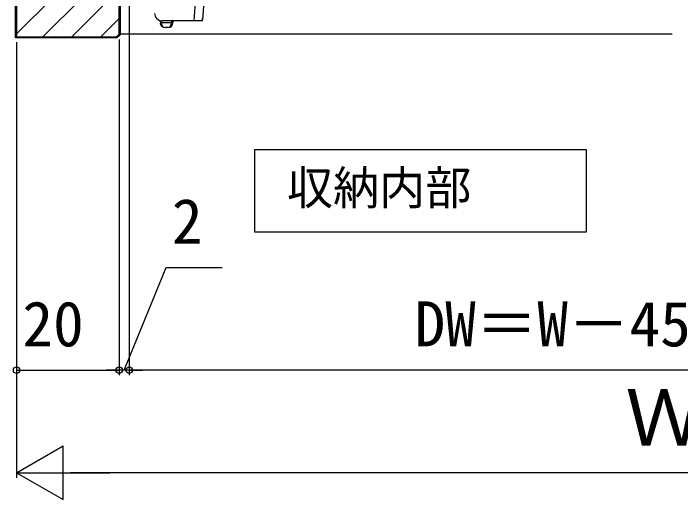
# Model space of a CAD drawing. Units: millimetres, scale not verified. Extents: x -525 to 525, y -783 to 779.
# Drawn here: x 136.4 to 266.6, y -468 to -373.2 of the extents above; entities that cross this region are included whole.
import ezdxf
from ezdxf.enums import TextEntityAlignment as Align

# ---------------------------------------------------------------- set-up
doc = ezdxf.new("R2010")
doc.units = ezdxf.units.MM
doc.header["$LTSCALE"] = 4
for name, color, linetype in [('0-2_USER1', 3, 'Continuous'), ('0-3_YKK_11', 7, 'Continuous'), ('0-4_YKK_12', 2, 'Continuous'), ('0-5_YKK_13', 4, 'Continuous'), ('0-7_YKK_D', 6, 'Continuous'), ('0-9_YSS_K', 3, 'Continuous')]:
    doc.layers.add(name, color=color, linetype=linetype)
doc.styles.add('ＭＳ ゴシック', font='')
doc.styles.get('ＭＳ ゴシック').set_extended_font_data('MS Gothic')

msp = doc.modelspace()

# ---------------------------------------------------------------- linework, layer by layer
at = {"layer": '0-2_USER1'}
msp.add_lwpolyline([(248.238, -415.773), (248.238, -399.773), (183.467, -399.773), (183.467, -415.773)], close=True, dxfattribs=at)
at = {"layer": '0-3_YKK_11'}
for points in [[(157.2, -281.773), (157.2, -377.356), (156.583, -377.973), (136.8, -377.973), (136.8, -353.773)], [(137, -299.773), (137, -353.773), (137, -377.773), (156.5, -377.773), (157, -377.273), (157, -281.773)]]:
    msp.add_lwpolyline(points, dxfattribs=at)
at = {"layer": '0-4_YKK_12'}
msp.add_line((265, -377.273), (157, -377.273), dxfattribs=at)
at = {"layer": '0-5_YKK_13'}
for p, q in [((171.653, -374.666), (174.506, -334.25)), ((176.102, -334.362), (173.277, -374.375)), ((165.2, -374.973), (164.997, -374.77)), ((165.017, -375.156), (165.2, -374.973)), ((171.653, -374.666), (165.435, -374.662)), ((167.3, -374.973), (167.3, -374.663)), ((167.5, -374.663), (167.5, -374.973)), ((173.235, -374.667), (171.653, -374.666)), ((173.256, -374.667), (173.236, -374.667)), ((173.256, -374.667), (173.292, -374.168)), ((166.5, -375.973), (166, -375.973))]:
    msp.add_line(p, q, dxfattribs=at)
msp.add_lwpolyline([(165.2, -374.973), (167.3, -374.973), (167.5, -374.973)], dxfattribs=at)
for centre, radius, start, end in [((165.436, -373.162), 1.5, 180.96129, 269.96129), ((157, -374.973), 8, 1.45092, 2.71156), ((157, -374.973), 8.2, 0, 2.31105), ((166.5, -374.973), 1, 270, 0), ((169.104, -373.93), 4.197, 349.88319, 353.91681), ((166, -374.973), 1, 190.5501, 270)]:
    msp.add_arc(centre, radius, start, end, dxfattribs=at)
for centre, start_param, end_param in [((166, -374.973), 4.712389, 6.2831853), ((166.5, -374.973), 6.2831853, 7.8539816)]:
    msp.add_ellipse(centre, major_axis=(0, -1), ratio=0.8, start_param=start_param, end_param=end_param, dxfattribs=at)
at = {"layer": '0-7_YKK_D'}
for p, q in [((159, -309.273), (159, -443.773)), ((159, -309.273), (159, -443.773)), ((137, -378.773), (137, -443.773)), ((137, -378.773), (137, -463.773)), ((157, -378.273), (157, -443.773)), ((157, -378.273), (157, -443.773)), ((137, -442.773), (157, -442.773)), ((157, -442.773), (154.45, -442.773)), ((159, -442.773), (157, -442.773)), ((159, -442.773), (157, -442.773)), ((372.5, -442.773), (159, -442.773)), ((159, -442.773), (161.55, -442.773)), ((137, -462.773), (146.093, -457.523)), ((146.093, -468.023), (146.093, -457.523)), ((137, -462.773), (146.093, -468.023)), ((137, -462.773), (155.187, -462.773)), ((385.5, -462.773), (147.5, -462.773))]:
    msp.add_line(p, q, dxfattribs=at)
msp.add_lwpolyline([(158, -442.773), (166.202, -422.773), (177.157, -422.773)], dxfattribs=at)
for centre in [(137, -442.773), (157, -442.773), (157, -442.773), (159, -442.773), (159, -442.773)]:
    msp.add_circle(centre, 0.637, dxfattribs=at)
at = {"layer": '0-9_YSS_K'}
for p, q in [((137, -377.21), (157, -357.21)), ((142.094, -377.773), (157, -362.867)), ((147.751, -377.773), (157, -368.524)), ((153.408, -377.773), (157, -374.181))]:
    msp.add_line(p, q, dxfattribs=at)

# ---------------------------------------------------------------- texts
at = {"layer": '0-2_USER1', "style": 'ＭＳ ゴシック'}
msp.add_text('収納内部', height=6.598, dxfattribs=at).set_placement((189.773, -412.477), align=Align.BOTTOM_LEFT)
at = {"layer": '0-7_YKK_D', "style": 'ＭＳ ゴシック'}
for s, height, p in [('2', 8.798, (167.316, -420.773)), ('20', 8.798, (138.136, -440.773)), ('DW＝W－45.5', 8.798, (214.682, -440.773)), ('Ｗ', 11, (255.847, -460.773))]:
    msp.add_text(s, height=height, dxfattribs=at).set_placement(p, align=Align.BOTTOM_LEFT)

doc.saveas('drawing.dxf')
